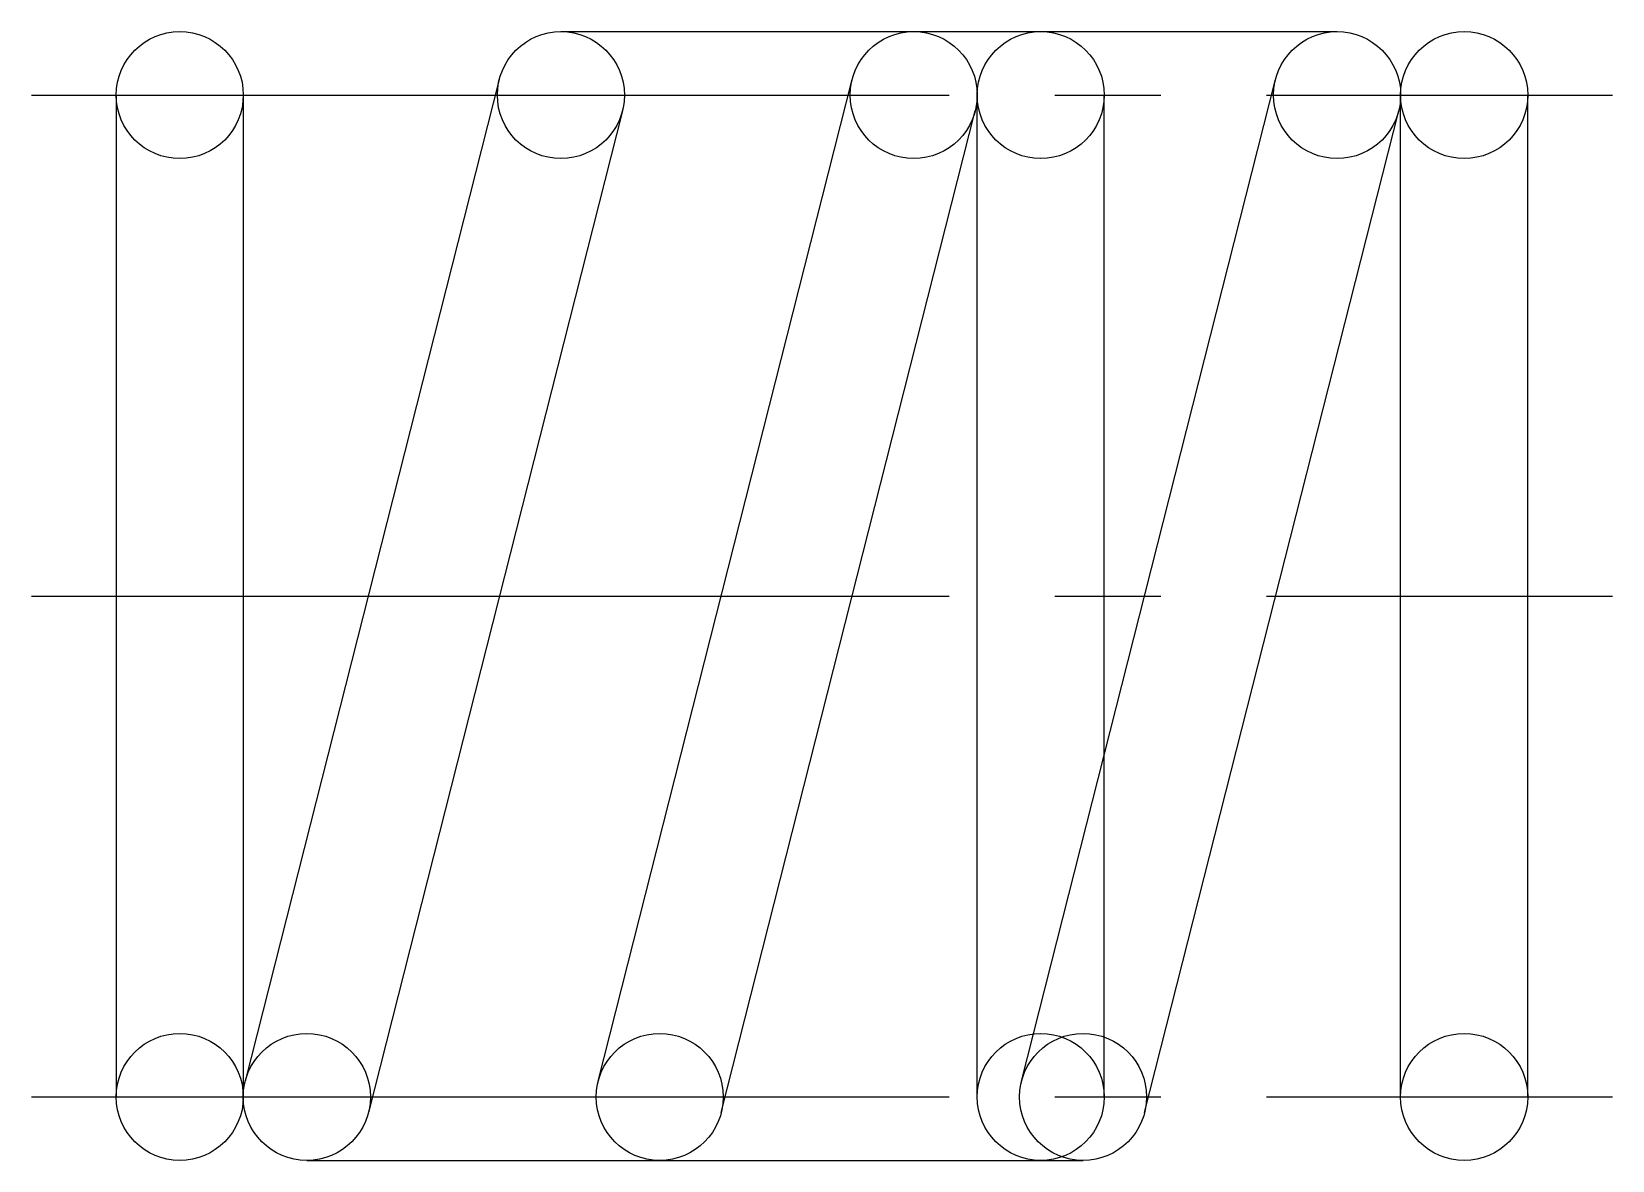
# Model space of a CAD drawing. Extents: x 1 to 16.3, y 1 to 13.9.
# Drawn here: x 10.75 to 16.35, y 9.92 to 13.92 of the extents above; entities outside this region: 2.
import ezdxf

# ---------------------------------------------------------------- set-up
doc = ezdxf.new("R2010")
doc.units = 0
doc.header["$LTSCALE"] = 0.25
doc.linetypes.add('CENTER', pattern=[17.5, 13, -1.5, 1.5, -1.5])
doc.linetypes.add('PHANTOM', pattern=[63.5, 31.75, -6.35, 6.35, -6.35, 6.35, -6.35])
doc.layers.get('0').update_dxf_attribs({"linetype": 'CONTINUOUS'})
doc.layers.add('CENTER', color=1, linetype='CENTER')

msp = doc.modelspace()

# ---------------------------------------------------------------- linework, layer by layer
at = {"color": 3, "linetype": 'PHANTOM'}
for p, q in [((12.6225, 13.9173), (15.3725, 13.9173)), ((12.7544, 10.1976), (13.6544, 13.7476)), ((14.0975, 10.1423), (14.0975, 13.6923)), ((14.5475, 10.1423), (14.5475, 13.6923)), ((13.1906, 10.087), (14.0906, 13.637)), ((11.7225, 9.9173), (14.4725, 9.9173))]:
    msp.add_line(p, q, dxfattribs=at)
for p, q in [((12.4044, 13.7476), (11.5044, 10.1976)), ((14.2544, 10.1976), (15.1544, 13.7476)), ((11.0475, 13.6923), (11.0475, 10.1423)), ((11.4975, 13.6923), (11.4975, 10.1423)), ((15.5975, 10.1423), (15.5975, 13.6923)), ((16.0475, 10.1423), (16.0475, 13.6923)), ((12.8406, 13.637), (11.9406, 10.087)), ((14.6906, 10.087), (15.5906, 13.637)), ((11.0475, 12.8048), (11.0475, 12.8049)), ((11.0475, 11.9173), (11.0476, 11.9173))]:
    msp.add_line(p, q)
for centre in [(11.2725, 13.6923), (12.6225, 13.6923), (15.3725, 13.6923), (15.8225, 13.6923), (11.2725, 10.1423), (11.7225, 10.1423), (14.4725, 10.1423), (15.8225, 10.1423)]:
    msp.add_circle(centre, 0.225)
for centre in [(13.8725, 13.6923), (14.3225, 13.6923), (12.9725, 10.1423), (14.3225, 10.1423)]:
    msp.add_circle(centre, 0.225, dxfattribs=at)
at = {"layer": 'CENTER', "color": 1, "linetype": 'CENTER'}
for p, q in [((10.7475, 13.6923), (16.3475, 13.6923)), ((10.7475, 11.9173), (16.3475, 11.9173)), ((10.7475, 10.1423), (16.3475, 10.1423))]:
    msp.add_line(p, q, dxfattribs=at)

# ---------------------------------------------------------------- texts
for s, p in [('WH4-5', (1, 2.5)), ('WH04', (1, 1))]:
    msp.add_text(s, height=0.4).set_placement(p)

doc.saveas('drawing.dxf')
